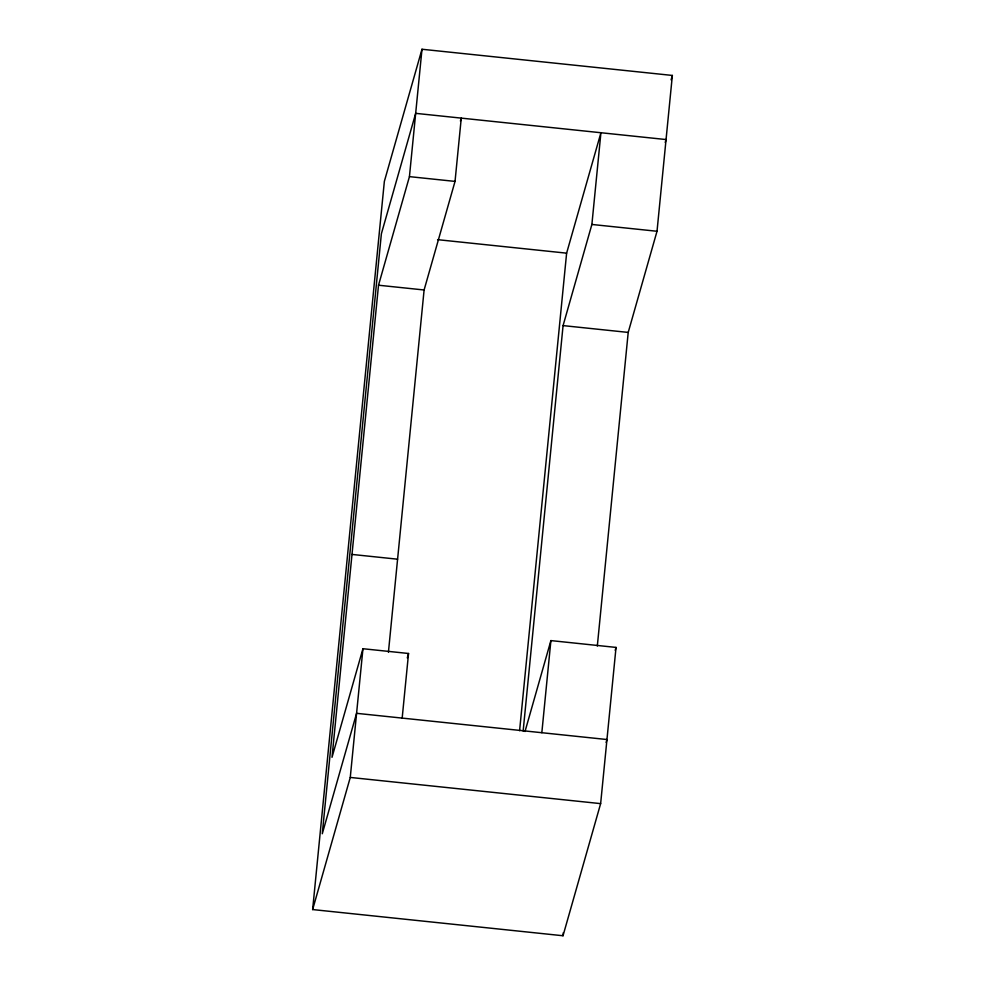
<?xml version="1.0" encoding="UTF-8"?>
<svg xmlns="http://www.w3.org/2000/svg" width="985" height="985" viewBox="0 0 985 985"><rect width="100%" height="100%" fill="white"/><g stroke="black" fill="none" stroke-linecap="round" stroke-linejoin="round"><path stroke-width="1.48" d="M525.017 731.486L550.898 640.595L616.031 647.416L600.641 803.625L563.014 935.75L312.639 909.561L384.359 181.375L421.986 49.25L672.361 75.439L657.02 231.266L628.208 332.413L597.316 646.049M421.986 49.25L409.44 176.635L378.511 285.219L332.019 757.305L362.948 648.721L408.541 653.486L402.175 718.102M312.639 909.561L350.266 777.436L362.948 648.721M388.422 652.242L424.104 289.984L455.033 181.4L461.263 118.126L460.426 121.056M519.587 730.685L566.621 253.157L600.924 132.729L591.886 224.457L563.075 325.604L523.146 731.042M541.836 732.705L550.898 640.595M563.014 935.75L563.309 932.696M407.285 657.894L408.541 653.486M671.105 79.847L672.361 75.439M665.22 142.48L666.057 139.55L415.682 113.349L381.38 233.777L322.28 833.753L356.582 713.325L606.957 739.526L606.12 742.456M615.194 650.346L616.031 647.416M409.44 176.635L455.033 181.4M591.886 224.457L657.02 231.266M437.586 239.663L566.621 253.157M378.511 285.219L424.104 289.984M563.075 325.604L628.208 332.413M352.002 554.432L397.595 559.197M350.266 777.436L600.641 803.625"/></g></svg>
